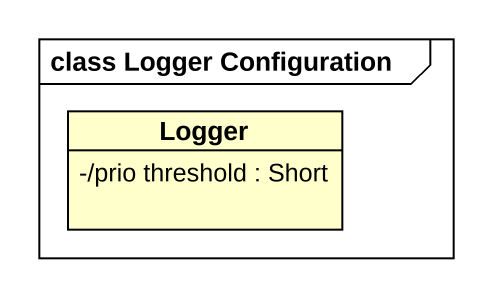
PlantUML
@startuml
mainframe class Logger Configuration
hide circle
hide empty members
skinparam classAttributeIconSize 0
class Logger {
  -/prio threshold : Short
}
@enduml
